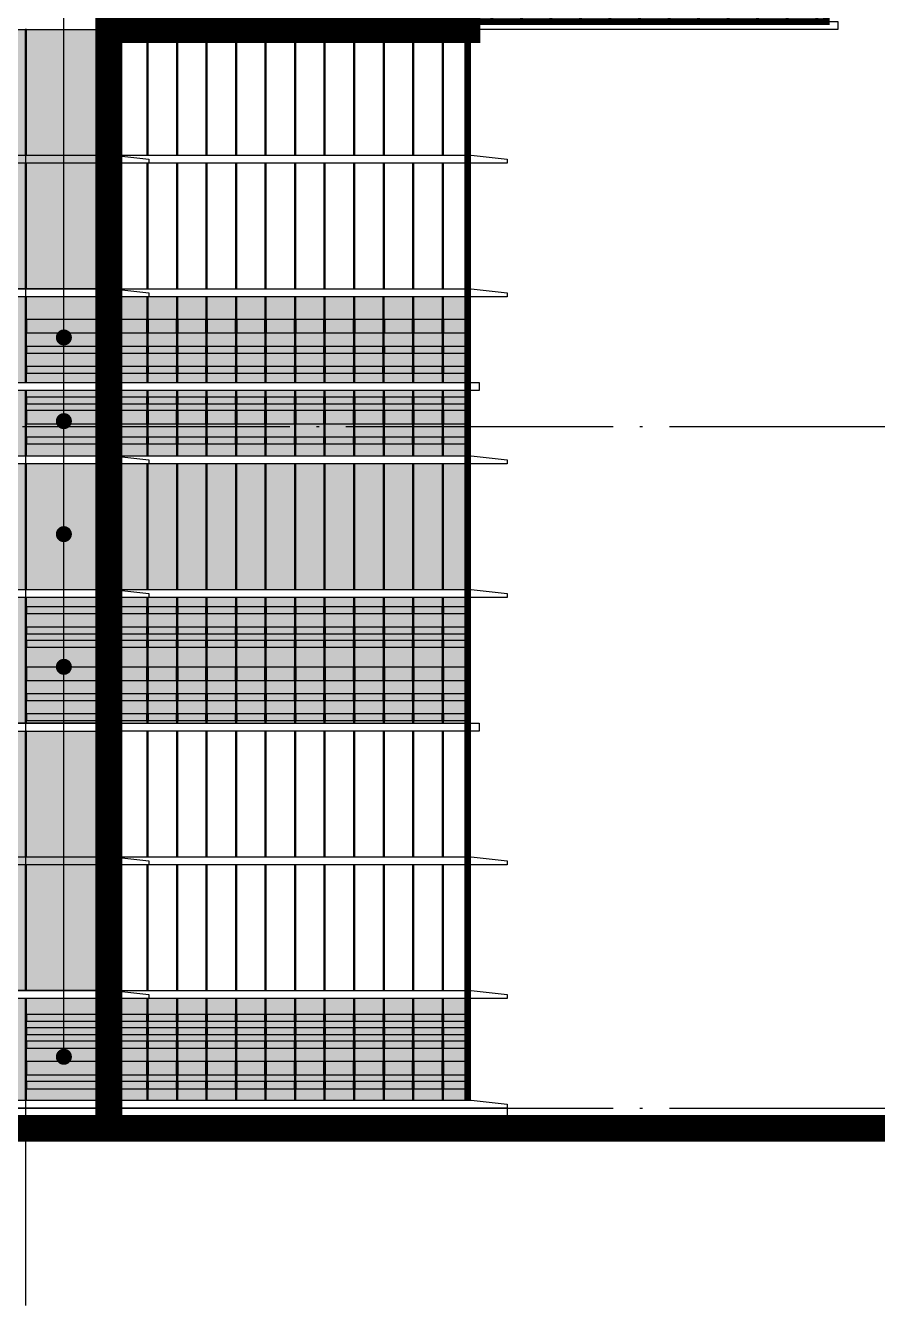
# Model space of a CAD drawing. Header units: millimetres. Extents: x 708158 to 1984082, y -168213 to -53.
# Drawn here: x 1006738 to 1013110, y -87433 to -77857 of the extents above; entities that cross this region are included whole.
import ezdxf

# ---------------------------------------------------------------- set-up
doc = ezdxf.new("R2010")
doc.units = ezdxf.units.MM
doc.header["$LTSCALE"] = 1000
doc.linetypes.add('DOTE', pattern=[2.42, 2, -0.2, 0.02, -0.2])
doc.layers.get('0').update_dxf_attribs({"color": 8})
for name, color, linetype in [('A-AXIS', 1, 'DOTE'), ('A-看线', 63, 'Continuous'), ('DIM_LEAD', 3, 'Continuous'), ('DOTE', 1, 'DOTE'), ('SPACE_HATCH', 9, 'Continuous'), ('WINDOW', 4, 'Continuous'), ('立面加粗', 5, 'Continuous'), ('立面填充线2 穿孔板', 105, 'Continuous'), ('立面窗户线', 21, 'Continuous')]:
    doc.layers.add(name, color=color, linetype=linetype)

# ---------------------------------------------------------------- blocks, each defined once
blk = doc.blocks.new('A$C22792A80')
at = {"layer": '立面填充线2 穿孔板'}
for points in [[(29728.2, 270), (5, 270), (5, -220), (29728.2, -220)], [(29738.2, -280), (5, -280), (5, -1220), (29738.2, -1220)], [(29728.2, -1280), (5, -1280), (5, -2220), (29728.2, -2220)], [(29733.2, -4280), (10, -4280), (10, -5040), (29733.2, -5040)]]:
    blk.add_hatch(color=256, dxfattribs=at).paths.add_polyline_path(points)
at = {"layer": 'A-看线'}
for points in [[(29728.2, 270), (5, 270), (5, -220), (29728.2, -220)], [(27048.3, 220), (26438.2, 220), (26438.2, 170), (27048.3, 170)], [(27116.7, 220), (27058.3, 220), (27058.3, 170), (27116.7, 170)], [(27337.5, 220), (27126.7, 220), (27126.7, 170), (27337.5, 170)], [(27558.3, 220), (27347.5, 220), (27347.5, 170), (27558.3, 170)], [(27779.2, 220), (27568.3, 220), (27568.3, 170), (27779.2, 170)], [(28000, 220), (27789.2, 220), (27789.2, 170), (28000, 170)], [(28220.8, 220), (28010, 220), (28010, 170), (28220.8, 170)], [(28441.7, 220), (28230.8, 220), (28230.8, 170), (28441.7, 170)], [(28662.5, 220), (28451.7, 220), (28451.7, 170), (28662.5, 170)], [(28883.3, 220), (28672.5, 220), (28672.5, 170), (28883.3, 170)], [(29104.2, 220), (28893.3, 220), (28893.3, 170), (29104.2, 170)], [(29325, 220), (29114.2, 220), (29114.2, 170), (29325, 170)], [(29545.8, 220), (29335, 220), (29335, 170), (29545.8, 170)], [(29728.2, 220), (29555.8, 220), (29555.8, 170), (29728.2, 170)], [(27048.3, 120), (26438.2, 120), (26438.2, 20), (27048.3, 20)], [(27116.7, 120), (27058.3, 120), (27058.3, 20), (27116.7, 20)], [(27337.5, 120), (27126.7, 120), (27126.7, 20), (27337.5, 20)], [(27558.3, 120), (27347.5, 120), (27347.5, 20), (27558.3, 20)], [(27779.2, 120), (27568.3, 120), (27568.3, 20), (27779.2, 20)], [(28000, 120), (27789.2, 120), (27789.2, 20), (28000, 20)], [(28220.8, 120), (28010, 120), (28010, 20), (28220.8, 20)], [(28441.7, 120), (28230.8, 120), (28230.8, 20), (28441.7, 20)], [(28662.5, 120), (28451.7, 120), (28451.7, 20), (28662.5, 20)], [(28883.3, 120), (28672.5, 120), (28672.5, 20), (28883.3, 20)], [(29104.2, 120), (28893.3, 120), (28893.3, 20), (29104.2, 20)], [(29325, 120), (29114.2, 120), (29114.2, 20), (29325, 20)], [(29545.8, 120), (29335, 120), (29335, 20), (29545.8, 20)], [(29728.2, 120), (29555.8, 120), (29555.8, 20), (29728.2, 20)], [(27048.3, -80), (26438.2, -80), (26438.2, -130), (27048.3, -130)], [(27116.7, -80), (27058.3, -80), (27058.3, -130), (27116.7, -130)], [(27337.5, -80), (27126.7, -80), (27126.7, -130), (27337.5, -130)], [(27558.3, -80), (27347.5, -80), (27347.5, -130), (27558.3, -130)], [(27779.2, -80), (27568.3, -80), (27568.3, -130), (27779.2, -130)], [(28000, -80), (27789.2, -80), (27789.2, -130), (28000, -130)], [(28220.8, -80), (28010, -80), (28010, -130), (28220.8, -130)], [(28441.7, -80), (28230.8, -80), (28230.8, -130), (28441.7, -130)], [(28662.5, -80), (28451.7, -80), (28451.7, -130), (28662.5, -130)], [(28883.3, -80), (28672.5, -80), (28672.5, -130), (28883.3, -130)], [(29104.2, -80), (28893.3, -80), (28893.3, -130), (29104.2, -130)], [(29325, -80), (29114.2, -80), (29114.2, -130), (29325, -130)], [(29545.8, -80), (29335, -80), (29335, -130), (29545.8, -130)], [(29728.2, -80), (29555.8, -80), (29555.8, -130), (29728.2, -130)], [(29728.2, -1280), (5, -1280), (5, -2220), (29728.2, -2220)], [(27048.3, -1350), (26438.2, -1350), (26438.2, -1400), (27048.3, -1400)], [(27116.7, -1350), (27058.3, -1350), (27058.3, -1400), (27116.7, -1400)], [(27337.5, -1350), (27126.7, -1350), (27126.7, -1400), (27337.5, -1400)], [(27558.3, -1350), (27347.5, -1350), (27347.5, -1400), (27558.3, -1400)], [(27779.2, -1350), (27568.3, -1350), (27568.3, -1400), (27779.2, -1400)], [(28000, -1350), (27789.2, -1350), (27789.2, -1400), (28000, -1400)], [(28220.8, -1350), (28010, -1350), (28010, -1400), (28220.8, -1400)], [(28441.7, -1350), (28230.8, -1350), (28230.8, -1400), (28441.7, -1400)], [(28662.5, -1350), (28451.7, -1350), (28451.7, -1400), (28662.5, -1400)], [(28883.3, -1350), (28672.5, -1350), (28672.5, -1400), (28883.3, -1400)], [(29104.2, -1350), (28893.3, -1350), (28893.3, -1400), (29104.2, -1400)], [(29325, -1350), (29114.2, -1350), (29114.2, -1400), (29325, -1400)], [(29545.8, -1350), (29335, -1350), (29335, -1400), (29545.8, -1400)], [(29728.2, -1350), (29555.8, -1350), (29555.8, -1400), (29728.2, -1400)], [(27048.3, -1500), (26438.2, -1500), (26438.2, -1550), (27048.3, -1550)], [(27116.7, -1500), (27058.3, -1500), (27058.3, -1550), (27116.7, -1550)], [(27337.5, -1500), (27126.7, -1500), (27126.7, -1550), (27337.5, -1550)], [(27558.3, -1500), (27347.5, -1500), (27347.5, -1550), (27558.3, -1550)], [(27779.2, -1500), (27568.3, -1500), (27568.3, -1550), (27779.2, -1550)], [(28000, -1500), (27789.2, -1500), (27789.2, -1550), (28000, -1550)], [(28220.8, -1500), (28010, -1500), (28010, -1550), (28220.8, -1550)], [(28441.7, -1500), (28230.8, -1500), (28230.8, -1550), (28441.7, -1550)], [(28662.5, -1500), (28451.7, -1500), (28451.7, -1550), (28662.5, -1550)], [(28883.3, -1500), (28672.5, -1500), (28672.5, -1550), (28883.3, -1550)], [(29104.2, -1500), (28893.3, -1500), (28893.3, -1550), (29104.2, -1550)], [(29325, -1500), (29114.2, -1500), (29114.2, -1550), (29325, -1550)], [(29545.8, -1500), (29335, -1500), (29335, -1550), (29545.8, -1550)], [(29728.2, -1500), (29555.8, -1500), (29555.8, -1550), (29728.2, -1550)], [(27048.3, -1600), (26438.2, -1600), (26438.2, -1650), (27048.3, -1650)], [(27116.7, -1600), (27058.3, -1600), (27058.3, -1650), (27116.7, -1650)], [(27337.5, -1600), (27126.7, -1600), (27126.7, -1650), (27337.5, -1650)], [(27558.3, -1600), (27347.5, -1600), (27347.5, -1650), (27558.3, -1650)], [(27779.2, -1600), (27568.3, -1600), (27568.3, -1650), (27779.2, -1650)], [(28000, -1600), (27789.2, -1600), (27789.2, -1650), (28000, -1650)], [(28220.8, -1600), (28010, -1600), (28010, -1650), (28220.8, -1650)], [(28441.7, -1600), (28230.8, -1600), (28230.8, -1650), (28441.7, -1650)], [(28662.5, -1600), (28451.7, -1600), (28451.7, -1650), (28662.5, -1650)], [(28883.3, -1600), (28672.5, -1600), (28672.5, -1650), (28883.3, -1650)], [(29104.2, -1600), (28893.3, -1600), (28893.3, -1650), (29104.2, -1650)], [(29325, -1600), (29114.2, -1600), (29114.2, -1650), (29325, -1650)], [(29545.8, -1600), (29335, -1600), (29335, -1650), (29545.8, -1650)], [(29728.2, -1600), (29555.8, -1600), (29555.8, -1650), (29728.2, -1650)], [(27048.3, -1800), (26438.2, -1800), (26438.2, -1900), (27048.3, -1900)], [(27116.7, -1800), (27058.3, -1800), (27058.3, -1900), (27116.7, -1900)], [(27337.5, -1800), (27126.7, -1800), (27126.7, -1900), (27337.5, -1900)], [(27558.3, -1800), (27347.5, -1800), (27347.5, -1900), (27558.3, -1900)], [(27779.2, -1800), (27568.3, -1800), (27568.3, -1900), (27779.2, -1900)], [(28000, -1800), (27789.2, -1800), (27789.2, -1900), (28000, -1900)], [(28220.8, -1800), (28010, -1800), (28010, -1900), (28220.8, -1900)], [(28441.7, -1800), (28230.8, -1800), (28230.8, -1900), (28441.7, -1900)], [(28662.5, -1800), (28451.7, -1800), (28451.7, -1900), (28662.5, -1900)], [(28883.3, -1800), (28672.5, -1800), (28672.5, -1900), (28883.3, -1900)], [(29104.2, -1800), (28893.3, -1800), (28893.3, -1900), (29104.2, -1900)], [(29325, -1800), (29114.2, -1800), (29114.2, -1900), (29325, -1900)], [(29545.8, -1800), (29335, -1800), (29335, -1900), (29545.8, -1900)], [(29728.2, -1800), (29555.8, -1800), (29555.8, -1900), (29728.2, -1900)], [(27048.3, -2000), (26438.2, -2000), (26438.2, -2050), (27048.3, -2050)], [(27116.7, -2000), (27058.3, -2000), (27058.3, -2050), (27116.7, -2050)], [(27337.5, -2000), (27126.7, -2000), (27126.7, -2050), (27337.5, -2050)], [(27558.3, -2000), (27347.5, -2000), (27347.5, -2050), (27558.3, -2050)], [(27779.2, -2000), (27568.3, -2000), (27568.3, -2050), (27779.2, -2050)], [(28000, -2000), (27789.2, -2000), (27789.2, -2050), (28000, -2050)], [(28220.8, -2000), (28010, -2000), (28010, -2050), (28220.8, -2050)], [(28441.7, -2000), (28230.8, -2000), (28230.8, -2050), (28441.7, -2050)], [(28662.5, -2000), (28451.7, -2000), (28451.7, -2050), (28662.5, -2050)], [(28883.3, -2000), (28672.5, -2000), (28672.5, -2050), (28883.3, -2050)], [(29104.2, -2000), (28893.3, -2000), (28893.3, -2050), (29104.2, -2050)], [(29325, -2000), (29114.2, -2000), (29114.2, -2050), (29325, -2050)], [(29545.8, -2000), (29335, -2000), (29335, -2050), (29545.8, -2050)], [(29728.2, -2000), (29555.8, -2000), (29555.8, -2050), (29728.2, -2050)], [(27048.3, -2150), (26438.2, -2150), (26438.2, -2200), (27048.3, -2200)], [(27116.7, -2150), (27058.3, -2150), (27058.3, -2200), (27116.7, -2200)], [(27337.5, -2150), (27126.7, -2150), (27126.7, -2200), (27337.5, -2200)], [(27558.3, -2150), (27347.5, -2150), (27347.5, -2200), (27558.3, -2200)], [(27779.2, -2150), (27568.3, -2150), (27568.3, -2200), (27779.2, -2200)], [(28000, -2150), (27789.2, -2150), (27789.2, -2200), (28000, -2200)], [(28220.8, -2150), (28010, -2150), (28010, -2200), (28220.8, -2200)], [(28441.7, -2150), (28230.8, -2150), (28230.8, -2200), (28441.7, -2200)], [(28662.5, -2150), (28451.7, -2150), (28451.7, -2200), (28662.5, -2200)], [(28883.3, -2150), (28672.5, -2150), (28672.5, -2200), (28883.3, -2200)], [(29104.2, -2150), (28893.3, -2150), (28893.3, -2200), (29104.2, -2200)], [(29325, -2150), (29114.2, -2150), (29114.2, -2200), (29325, -2200)], [(29545.8, -2150), (29335, -2150), (29335, -2200), (29545.8, -2200)], [(29728.2, -2150), (29555.8, -2150), (29555.8, -2200), (29728.2, -2200)], [(27048.3, -4400), (26438.2, -4400), (26438.2, -4450), (27048.3, -4450)], [(27116.7, -4400), (27058.3, -4400), (27058.3, -4450), (27116.7, -4450)], [(27337.5, -4400), (27126.7, -4400), (27126.7, -4450), (27337.5, -4450)], [(27558.3, -4400), (27347.5, -4400), (27347.5, -4450), (27558.3, -4450)], [(27779.2, -4400), (27568.3, -4400), (27568.3, -4450), (27779.2, -4450)], [(28000, -4400), (27789.2, -4400), (27789.2, -4450), (28000, -4450)], [(28220.8, -4400), (28010, -4400), (28010, -4450), (28220.8, -4450)], [(28441.7, -4400), (28230.8, -4400), (28230.8, -4450), (28441.7, -4450)], [(28662.5, -4400), (28451.7, -4400), (28451.7, -4450), (28662.5, -4450)], [(28883.3, -4400), (28672.5, -4400), (28672.5, -4450), (28883.3, -4450)], [(29104.2, -4400), (28893.3, -4400), (28893.3, -4450), (29104.2, -4450)], [(29325, -4400), (29114.2, -4400), (29114.2, -4450), (29325, -4450)], [(29545.8, -4400), (29335, -4400), (29335, -4450), (29545.8, -4450)], [(29728.2, -4400), (29555.8, -4400), (29555.8, -4450), (29728.2, -4450)], [(27048.3, -4500), (26438.2, -4500), (26438.2, -4550), (27048.3, -4550)], [(27116.7, -4500), (27058.3, -4500), (27058.3, -4550), (27116.7, -4550)], [(27337.5, -4500), (27126.7, -4500), (27126.7, -4550), (27337.5, -4550)], [(27558.3, -4500), (27347.5, -4500), (27347.5, -4550), (27558.3, -4550)], [(27779.2, -4500), (27568.3, -4500), (27568.3, -4550), (27779.2, -4550)], [(28000, -4500), (27789.2, -4500), (27789.2, -4550), (28000, -4550)], [(28220.8, -4500), (28010, -4500), (28010, -4550), (28220.8, -4550)], [(28441.7, -4500), (28230.8, -4500), (28230.8, -4550), (28441.7, -4550)], [(28662.5, -4500), (28451.7, -4500), (28451.7, -4550), (28662.5, -4550)], [(28883.3, -4500), (28672.5, -4500), (28672.5, -4550), (28883.3, -4550)], [(29104.2, -4500), (28893.3, -4500), (28893.3, -4550), (29104.2, -4550)], [(29325, -4500), (29114.2, -4500), (29114.2, -4550), (29325, -4550)], [(29545.8, -4500), (29335, -4500), (29335, -4550), (29545.8, -4550)], [(29728.2, -4500), (29555.8, -4500), (29555.8, -4550), (29728.2, -4550)], [(27048.3, -4600), (26438.2, -4600), (26438.2, -4650), (27048.3, -4650)], [(27116.7, -4600), (27058.3, -4600), (27058.3, -4650), (27116.7, -4650)], [(27337.5, -4600), (27126.7, -4600), (27126.7, -4650), (27337.5, -4650)], [(27558.3, -4600), (27347.5, -4600), (27347.5, -4650), (27558.3, -4650)], [(27779.2, -4600), (27568.3, -4600), (27568.3, -4650), (27779.2, -4650)], [(28000, -4600), (27789.2, -4600), (27789.2, -4650), (28000, -4650)], [(28220.8, -4600), (28010, -4600), (28010, -4650), (28220.8, -4650)], [(28441.7, -4600), (28230.8, -4600), (28230.8, -4650), (28441.7, -4650)], [(28662.5, -4600), (28451.7, -4600), (28451.7, -4650), (28662.5, -4650)], [(28883.3, -4600), (28672.5, -4600), (28672.5, -4650), (28883.3, -4650)], [(29104.2, -4600), (28893.3, -4600), (28893.3, -4650), (29104.2, -4650)], [(29325, -4600), (29114.2, -4600), (29114.2, -4650), (29325, -4650)], [(29545.8, -4600), (29335, -4600), (29335, -4650), (29545.8, -4650)], [(29728.2, -4600), (29555.8, -4600), (29555.8, -4650), (29728.2, -4650)], [(27048.3, -4750), (26438.2, -4750), (26438.2, -4850), (27048.3, -4850)], [(27116.7, -4750), (27058.3, -4750), (27058.3, -4850), (27116.7, -4850)], [(27337.5, -4750), (27126.7, -4750), (27126.7, -4850), (27337.5, -4850)], [(27558.3, -4750), (27347.5, -4750), (27347.5, -4850), (27558.3, -4850)], [(27779.2, -4750), (27568.3, -4750), (27568.3, -4850), (27779.2, -4850)], [(28000, -4750), (27789.2, -4750), (27789.2, -4850), (28000, -4850)], [(28220.8, -4750), (28010, -4750), (28010, -4850), (28220.8, -4850)], [(28441.7, -4750), (28230.8, -4750), (28230.8, -4850), (28441.7, -4850)], [(28662.5, -4750), (28451.7, -4750), (28451.7, -4850), (28662.5, -4850)], [(28883.3, -4750), (28672.5, -4750), (28672.5, -4850), (28883.3, -4850)], [(29104.2, -4750), (28893.3, -4750), (28893.3, -4850), (29104.2, -4850)], [(29325, -4750), (29114.2, -4750), (29114.2, -4850), (29325, -4850)], [(29545.8, -4750), (29335, -4750), (29335, -4850), (29545.8, -4850)], [(29728.2, -4750), (29555.8, -4750), (29555.8, -4850), (29728.2, -4850)], [(27048.3, -4900), (26438.2, -4900), (26438.2, -4955), (27048.3, -4955)], [(27116.7, -4900), (27058.3, -4900), (27058.3, -4955), (27116.7, -4955)], [(27337.5, -4900), (27126.7, -4900), (27126.7, -4955), (27337.5, -4955)], [(27558.3, -4900), (27347.5, -4900), (27347.5, -4955), (27558.3, -4955)], [(27779.2, -4900), (27568.3, -4900), (27568.3, -4955), (27779.2, -4955)], [(28000, -4900), (27789.2, -4900), (27789.2, -4955), (28000, -4955)], [(28220.8, -4900), (28010, -4900), (28010, -4955), (28220.8, -4955)], [(28441.7, -4900), (28230.8, -4900), (28230.8, -4955), (28441.7, -4955)], [(28662.5, -4900), (28451.7, -4900), (28451.7, -4955), (28662.5, -4955)], [(28883.3, -4900), (28672.5, -4900), (28672.5, -4955), (28883.3, -4955)], [(29104.2, -4900), (28893.3, -4900), (28893.3, -4955), (29104.2, -4955)], [(29325, -4900), (29114.2, -4900), (29114.2, -4955), (29325, -4955)], [(29545.8, -4900), (29335, -4900), (29335, -4955), (29545.8, -4955)], [(29728.2, -4900), (29555.8, -4900), (29555.8, -4955), (29728.2, -4955)]]:
    blk.add_lwpolyline(points, close=True, dxfattribs=at)
blk.add_lwpolyline([(27053.3, -5040), (29728.2, -5040), (29728.2, -4280), (27053.3, -4280)], dxfattribs=at)
at = {"layer": 'WINDOW'}
for points in [[(26438.2, 270), (26428.2, 270), (26428.2, -220), (26438.2, -220)], [(27058.3, 270), (27048.3, 270), (27048.3, -220), (27058.3, -220)], [(27126.7, 270), (27116.7, 270), (27116.7, -220), (27126.7, -220)], [(27347.5, 270), (27337.5, 270), (27337.5, -220), (27347.5, -220)], [(27568.3, 270), (27558.3, 270), (27558.3, -220), (27568.3, -220)], [(27789.2, 270), (27779.2, 270), (27779.2, -220), (27789.2, -220)], [(28010, 270), (28000, 270), (28000, -220), (28010, -220)], [(28230.8, 270), (28220.8, 270), (28220.8, -220), (28230.8, -220)], [(28451.7, 270), (28441.7, 270), (28441.7, -220), (28451.7, -220)], [(28672.5, 270), (28662.5, 270), (28662.5, -220), (28672.5, -220)], [(28893.3, 270), (28883.3, 270), (28883.3, -220), (28893.3, -220)], [(29114.2, 270), (29104.2, 270), (29104.2, -220), (29114.2, -220)], [(29335, 270), (29325, 270), (29325, -220), (29335, -220)], [(29555.8, 270), (29545.8, 270), (29545.8, -220), (29555.8, -220)], [(29738.2, 270), (29728.2, 270), (29728.2, -220), (29738.2, -220)], [(29738.2, 270), (29728.2, 270), (29728.2, -220), (29738.2, -220)], [(26438.2, -280), (26428.2, -280), (26428.2, -1220), (26438.2, -1220)], [(27058.3, -280), (27048.3, -280), (27048.3, -1220), (27058.3, -1220)], [(27126.7, -280), (27116.7, -280), (27116.7, -1220), (27126.7, -1220)], [(27347.5, -280), (27337.5, -280), (27337.5, -1220), (27347.5, -1220)], [(27568.3, -280), (27558.3, -280), (27558.3, -1220), (27568.3, -1220)], [(27789.2, -280), (27779.2, -280), (27779.2, -1220), (27789.2, -1220)], [(28010, -280), (28000, -280), (28000, -1220), (28010, -1220)], [(28230.8, -280), (28220.8, -280), (28220.8, -1220), (28230.8, -1220)], [(28451.7, -280), (28441.7, -280), (28441.7, -1220), (28451.7, -1220)], [(28672.5, -280), (28662.5, -280), (28662.5, -1220), (28672.5, -1220)], [(28893.3, -280), (28883.3, -280), (28883.3, -1220), (28893.3, -1220)], [(29114.2, -280), (29104.2, -280), (29104.2, -1220), (29114.2, -1220)], [(29335, -280), (29325, -280), (29325, -1220), (29335, -1220)], [(29555.8, -280), (29545.8, -280), (29545.8, -1220), (29555.8, -1220)], [(29738.2, -280), (29728.2, -280), (29728.2, -1220), (29738.2, -1220)], [(26438.2, -1280), (26428.2, -1280), (26428.2, -2220), (26438.2, -2220)], [(27058.3, -1280), (27048.3, -1280), (27048.3, -2220), (27058.3, -2220)], [(27126.7, -1280), (27116.7, -1280), (27116.7, -2220), (27126.7, -2220)], [(27347.5, -1280), (27337.5, -1280), (27337.5, -2220), (27347.5, -2220)], [(27568.3, -1280), (27558.3, -1280), (27558.3, -2220), (27568.3, -2220)], [(27789.2, -1280), (27779.2, -1280), (27779.2, -2220), (27789.2, -2220)], [(28010, -1280), (28000, -1280), (28000, -2220), (28010, -2220)], [(28230.8, -1280), (28220.8, -1280), (28220.8, -2220), (28230.8, -2220)], [(28451.7, -1280), (28441.7, -1280), (28441.7, -2220), (28451.7, -2220)], [(28672.5, -1280), (28662.5, -1280), (28662.5, -2220), (28672.5, -2220)], [(28893.3, -1280), (28883.3, -1280), (28883.3, -2220), (28893.3, -2220)], [(29114.2, -1280), (29104.2, -1280), (29104.2, -2220), (29114.2, -2220)], [(29335, -1280), (29325, -1280), (29325, -2220), (29335, -2220)], [(29555.8, -1280), (29545.8, -1280), (29545.8, -2220), (29555.8, -2220)], [(29738.2, -1280), (29728.2, -1280), (29728.2, -2220), (29738.2, -2220)], [(26438.2, -2280), (26428.2, -2280), (26428.2, -3220), (26438.2, -3220)], [(27058.3, -2280), (27048.3, -2280), (27048.3, -3220), (27058.3, -3220)], [(27126.7, -2280), (27116.7, -2280), (27116.7, -3220), (27126.7, -3220)], [(27347.5, -2280), (27337.5, -2280), (27337.5, -3220), (27347.5, -3220)], [(27568.3, -2280), (27558.3, -2280), (27558.3, -3220), (27568.3, -3220)], [(27789.2, -2280), (27779.2, -2280), (27779.2, -3220), (27789.2, -3220)], [(28010, -2280), (28000, -2280), (28000, -3220), (28010, -3220)], [(28230.8, -2280), (28220.8, -2280), (28220.8, -3220), (28230.8, -3220)], [(28451.7, -2280), (28441.7, -2280), (28441.7, -3220), (28451.7, -3220)], [(28672.5, -2280), (28662.5, -2280), (28662.5, -3220), (28672.5, -3220)], [(28893.3, -2280), (28883.3, -2280), (28883.3, -3220), (28893.3, -3220)], [(29114.2, -2280), (29104.2, -2280), (29104.2, -3220), (29114.2, -3220)], [(29335, -2280), (29325, -2280), (29325, -3220), (29335, -3220)], [(29555.8, -2280), (29545.8, -2280), (29545.8, -3220), (29555.8, -3220)], [(29738.2, -2280), (29728.2, -2280), (29728.2, -3220), (29738.2, -3220)], [(26438.2, -3280), (26428.2, -3280), (26428.2, -4220), (26438.2, -4220)], [(27058.3, -3280), (27048.3, -3280), (27048.3, -4220), (27058.3, -4220)], [(27126.7, -3280), (27116.7, -3280), (27116.7, -4220), (27126.7, -4220)], [(27347.5, -3280), (27337.5, -3280), (27337.5, -4220), (27347.5, -4220)], [(27568.3, -3280), (27558.3, -3280), (27558.3, -4220), (27568.3, -4220)], [(27789.2, -3280), (27779.2, -3280), (27779.2, -4220), (27789.2, -4220)], [(28010, -3280), (28000, -3280), (28000, -4220), (28010, -4220)], [(28230.8, -3280), (28220.8, -3280), (28220.8, -4220), (28230.8, -4220)], [(28451.7, -3280), (28441.7, -3280), (28441.7, -4220), (28451.7, -4220)], [(28672.5, -3280), (28662.5, -3280), (28662.5, -4220), (28672.5, -4220)], [(28893.3, -3280), (28883.3, -3280), (28883.3, -4220), (28893.3, -4220)], [(29114.2, -3280), (29104.2, -3280), (29104.2, -4220), (29114.2, -4220)], [(29335, -3280), (29325, -3280), (29325, -4220), (29335, -4220)], [(29555.8, -3280), (29545.8, -3280), (29545.8, -4220), (29555.8, -4220)], [(29738.2, -3280), (29728.2, -3280), (29728.2, -4220), (29738.2, -4220)], [(26438.2, -4280), (26428.2, -4280), (26428.2, -5040), (26438.2, -5040)], [(27058.3, -4280), (27048.3, -4280), (27048.3, -5040), (27058.3, -5040)], [(27126.7, -4280), (27116.7, -4280), (27116.7, -5040), (27126.7, -5040)], [(27347.5, -4280), (27337.5, -4280), (27337.5, -5040), (27347.5, -5040)], [(27568.3, -4280), (27558.3, -4280), (27558.3, -5040), (27568.3, -5040)], [(27789.2, -4280), (27779.2, -4280), (27779.2, -5040), (27789.2, -5040)], [(28010, -4280), (28000, -4280), (28000, -5040), (28010, -5040)], [(28230.8, -4280), (28220.8, -4280), (28220.8, -5040), (28230.8, -5040)], [(28451.7, -4280), (28441.7, -4280), (28441.7, -5040), (28451.7, -5040)], [(28672.5, -4280), (28662.5, -4280), (28662.5, -5040), (28672.5, -5040)], [(28893.3, -4280), (28883.3, -4280), (28883.3, -5040), (28893.3, -5040)], [(29114.2, -4280), (29104.2, -4280), (29104.2, -5040), (29114.2, -5040)], [(29335, -4280), (29325, -4280), (29325, -5040), (29335, -5040)], [(29555.8, -4280), (29545.8, -4280), (29545.8, -5040), (29555.8, -5040)], [(29738.2, -4280), (29728.2, -4280), (29728.2, -5040), (29738.2, -5040)]]:
    blk.add_lwpolyline(points, close=True, dxfattribs=at)
at = {"layer": '立面窗户线'}
for points in [[(18033.2, 270), (0, 270), (-90, 270), (-90, 330), (0, 330), (18033.2, 330), (29733.2, 330), (29823.2, 330), (29823.2, 270), (29733.2, 270)], [(18033.2, -5100), (6338.2, -5100), (6038.2, -5100), (6038.2, -5070), (6308.2, -5040), (6338.2, -5040), (18033.2, -5040), (29733.2, -5040), (29763.2, -5040), (30033.2, -5070), (30033.2, -5100), (29733.2, -5100)]]:
    blk.add_lwpolyline(points, close=True, dxfattribs=at)
for points in [[(18033.2, 330), (27053.3, 330), (27143.3, 330), (27143.3, 270), (27053.3, 270), (18033.2, 270)], [(18033.2, -280), (0, -280), (-300, -280), (-300, -250), (-30, -220), (0, -220), (18033.2, -220), (27053.3, -220), (27083.3, -220), (27353.3, -250), (27353.3, -280), (27053.3, -280), (18033.2, -280)], [(27053.3, -220), (29733.2, -220), (29763.2, -220), (30033.2, -250), (30033.2, -280), (29733.2, -280), (27053.3, -280)], [(18033.2, -1280), (0, -1280), (-300, -1280), (-300, -1250), (-30, -1220), (0, -1220), (18033.2, -1220), (27053.3, -1220), (27083.3, -1220), (27353.3, -1250), (27353.3, -1280), (27053.3, -1280), (18033.2, -1280)], [(27053.3, -1220), (29733.2, -1220), (29763.2, -1220), (30033.2, -1250), (30033.2, -1280), (29733.2, -1280), (27053.3, -1280)], [(18033.2, -2280), (27053.3, -2280), (27143.3, -2280), (27143.3, -2220), (27053.3, -2220), (18033.2, -2220), (0, -2220), (-90, -2220), (-90, -2280), (0, -2280), (18033.2, -2280)], [(27053.3, -2220), (29733.2, -2220), (29823.2, -2220), (29823.2, -2280), (29733.2, -2280), (27053.3, -2280)], [(18033.2, -3280), (0, -3280), (-300, -3280), (-300, -3250), (-30, -3220), (0, -3220), (18033.2, -3220), (27053.3, -3220), (27083.3, -3220), (27353.3, -3250), (27353.3, -3280), (27053.3, -3280), (18033.2, -3280)], [(27053.3, -3220), (29733.2, -3220), (29763.2, -3220), (30033.2, -3250), (30033.2, -3280), (29733.2, -3280), (27053.3, -3280)], [(18033.2, -4280), (0, -4280), (-300, -4280), (-300, -4250), (-30, -4220), (0, -4220), (18033.2, -4220), (27053.3, -4220), (27083.3, -4220), (27353.3, -4250), (27353.3, -4280), (27053.3, -4280), (18033.2, -4280)], [(27053.3, -4220), (29733.2, -4220), (29763.2, -4220), (30033.2, -4250), (30033.2, -4280), (29733.2, -4280), (27053.3, -4280)]]:
    blk.add_lwpolyline(points, dxfattribs=at)
blk = doc.blocks.new('A$C674F02E4')
at = {"layer": 'A-看线'}
for points in [[(27048.3, -4000), (26438.2, -4000), (26438.2, -4100), (27048.3, -4100)], [(27116.7, -4000), (27058.3, -4000), (27058.3, -4100), (27116.7, -4100)], [(27337.5, -4000), (27126.7, -4000), (27126.7, -4100), (27337.5, -4100)], [(27558.3, -4000), (27347.5, -4000), (27347.5, -4100), (27558.3, -4100)], [(27779.2, -4000), (27568.3, -4000), (27568.3, -4100), (27779.2, -4100)], [(28000, -4000), (27789.2, -4000), (27789.2, -4100), (28000, -4100)], [(28220.8, -4000), (28010, -4000), (28010, -4100), (28220.8, -4100)], [(28441.7, -4000), (28230.8, -4000), (28230.8, -4100), (28441.7, -4100)], [(28662.5, -4000), (28451.7, -4000), (28451.7, -4100), (28662.5, -4100)], [(28883.3, -4000), (28672.5, -4000), (28672.5, -4100), (28883.3, -4100)], [(29104.2, -4000), (28893.3, -4000), (28893.3, -4100), (29104.2, -4100)], [(29325, -4000), (29114.2, -4000), (29114.2, -4100), (29325, -4100)], [(29545.8, -4000), (29335, -4000), (29335, -4100), (29545.8, -4100)], [(29728.2, -4000), (29555.8, -4000), (29555.8, -4100), (29728.2, -4100)], [(27048.3, -4200), (26438.2, -4200), (26438.2, -4250), (27048.3, -4250)], [(27116.7, -4200), (27058.3, -4200), (27058.3, -4250), (27116.7, -4250)], [(27337.5, -4200), (27126.7, -4200), (27126.7, -4250), (27337.5, -4250)], [(27558.3, -4200), (27347.5, -4200), (27347.5, -4250), (27558.3, -4250)], [(27779.2, -4200), (27568.3, -4200), (27568.3, -4250), (27779.2, -4250)], [(28000, -4200), (27789.2, -4200), (27789.2, -4250), (28000, -4250)], [(28220.8, -4200), (28010, -4200), (28010, -4250), (28220.8, -4250)], [(28441.7, -4200), (28230.8, -4200), (28230.8, -4250), (28441.7, -4250)], [(28662.5, -4200), (28451.7, -4200), (28451.7, -4250), (28662.5, -4250)], [(28883.3, -4200), (28672.5, -4200), (28672.5, -4250), (28883.3, -4250)], [(29104.2, -4200), (28893.3, -4200), (28893.3, -4250), (29104.2, -4250)], [(29325, -4200), (29114.2, -4200), (29114.2, -4250), (29325, -4250)], [(29545.8, -4200), (29335, -4200), (29335, -4250), (29545.8, -4250)], [(29728.2, -4200), (29555.8, -4200), (29555.8, -4250), (29728.2, -4250)]]:
    blk.add_lwpolyline(points, close=True, dxfattribs=at)
at = {"layer": 'WINDOW'}
for points in [[(26438.2, -1830), (26428.2, -1830), (26428.2, -2770), (26438.2, -2770)], [(27058.3, -1830), (27048.3, -1830), (27048.3, -2770), (27058.3, -2770)], [(27126.7, -1830), (27116.7, -1830), (27116.7, -2770), (27126.7, -2770)], [(27347.5, -1830), (27337.5, -1830), (27337.5, -2770), (27347.5, -2770)], [(27568.3, -1830), (27558.3, -1830), (27558.3, -2770), (27568.3, -2770)], [(27789.2, -1830), (27779.2, -1830), (27779.2, -2770), (27789.2, -2770)], [(28010, -1830), (28000, -1830), (28000, -2770), (28010, -2770)], [(28230.8, -1830), (28220.8, -1830), (28220.8, -2770), (28230.8, -2770)], [(28451.7, -1830), (28441.7, -1830), (28441.7, -2770), (28451.7, -2770)], [(28672.5, -1830), (28662.5, -1830), (28662.5, -2770), (28672.5, -2770)], [(28893.3, -1830), (28883.3, -1830), (28883.3, -2770), (28893.3, -2770)], [(29114.2, -1830), (29104.2, -1830), (29104.2, -2770), (29114.2, -2770)], [(29335, -1830), (29325, -1830), (29325, -2770), (29335, -2770)], [(29555.8, -1830), (29545.8, -1830), (29545.8, -2770), (29555.8, -2770)], [(29738.2, -1830), (29728.2, -1830), (29728.2, -2770), (29738.2, -2770)], [(26438.2, -2830), (26428.2, -2830), (26428.2, -3770), (26438.2, -3770)], [(27058.3, -2830), (27048.3, -2830), (27048.3, -3770), (27058.3, -3770)], [(27126.7, -2830), (27116.7, -2830), (27116.7, -3770), (27126.7, -3770)], [(27347.5, -2830), (27337.5, -2830), (27337.5, -3770), (27347.5, -3770)], [(27568.3, -2830), (27558.3, -2830), (27558.3, -3770), (27568.3, -3770)], [(27789.2, -2830), (27779.2, -2830), (27779.2, -3770), (27789.2, -3770)], [(28010, -2830), (28000, -2830), (28000, -3770), (28010, -3770)], [(28230.8, -2830), (28220.8, -2830), (28220.8, -3770), (28230.8, -3770)], [(28451.7, -2830), (28441.7, -2830), (28441.7, -3770), (28451.7, -3770)], [(28672.5, -2830), (28662.5, -2830), (28662.5, -3770), (28672.5, -3770)], [(28893.3, -2830), (28883.3, -2830), (28883.3, -3770), (28893.3, -3770)], [(29114.2, -2830), (29104.2, -2830), (29104.2, -3770), (29114.2, -3770)], [(29335, -2830), (29325, -2830), (29325, -3770), (29335, -3770)], [(29555.8, -2830), (29545.8, -2830), (29545.8, -3770), (29555.8, -3770)], [(29738.2, -2830), (29728.2, -2830), (29728.2, -3770), (29738.2, -3770)]]:
    blk.add_lwpolyline(points, close=True, dxfattribs=at)
at = {"layer": '立面窗户线'}
for points in [[(28543.2, -1770), (29733.2, -1770), (29823.2, -1770), (29823.2, -1830), (29733.2, -1830), (27053.3, -1830)], [(18033.2, -2770), (27053.3, -2770), (27083.3, -2770), (27353.3, -2800), (27353.3, -2830), (27053.3, -2830), (18033.2, -2830)], [(27053.3, -2770), (29733.2, -2770), (29763.2, -2770), (30033.2, -2800), (30033.2, -2830), (29733.2, -2830), (27053.3, -2830)], [(18033.2, -3770), (27053.3, -3770), (27083.3, -3770), (27353.3, -3800), (27353.3, -3830), (27053.3, -3830), (18033.2, -3830)], [(27053.3, -3770), (29733.2, -3770), (29763.2, -3770), (30033.2, -3800), (30033.2, -3830), (29733.2, -3830), (27053.3, -3830)]]:
    blk.add_lwpolyline(points, dxfattribs=at)
blk = doc.blocks.new('A$C555D6619')
at = {"layer": '立面填充线2 穿孔板'}
blk.add_hatch(color=256, dxfattribs=at).paths.add_polyline_path([(-295, 700), (-2988.2, 700), (-2988.2, 60), (-295, 60)])
at = {"layer": 'A-看线'}
for points in [[(-2802.5, 630), (-2978.2, 630), (-2978.2, 580), (-2802.5, 580)], [(-2581.7, 630), (-2792.5, 630), (-2792.5, 580), (-2581.7, 580)], [(-2360.9, 630), (-2571.7, 630), (-2571.7, 580), (-2360.9, 580)], [(-2140, 630), (-2350.9, 630), (-2350.9, 580), (-2140, 580)], [(-1919.2, 630), (-2130, 630), (-2130, 580), (-1919.2, 580)], [(-1698.4, 630), (-1909.2, 630), (-1909.2, 580), (-1698.4, 580)], [(-1477.5, 630), (-1688.4, 630), (-1688.4, 580), (-1477.5, 580)], [(-1256.7, 630), (-1467.5, 630), (-1467.5, 580), (-1256.7, 580)], [(-1035.9, 630), (-1246.7, 630), (-1246.7, 580), (-1035.9, 580)], [(-815, 630), (-1025.9, 630), (-1025.9, 580), (-815, 580)], [(-594.2, 630), (-805, 630), (-805, 580), (-594.2, 580)], [(-372.6, 630), (-584.2, 630), (-584.2, 580), (-372.6, 580)], [(-305, 630), (-362.6, 630), (-362.6, 580), (-305, 580)], [(-2802.5, 480), (-2978.2, 480), (-2978.2, 380), (-2802.5, 380)], [(-2581.7, 480), (-2792.5, 480), (-2792.5, 380), (-2581.7, 380)], [(-2360.9, 480), (-2571.7, 480), (-2571.7, 380), (-2360.9, 380)], [(-2140, 480), (-2350.9, 480), (-2350.9, 380), (-2140, 380)], [(-1919.2, 480), (-2130, 480), (-2130, 380), (-1919.2, 380)], [(-1698.4, 480), (-1909.2, 480), (-1909.2, 380), (-1698.4, 380)], [(-1477.5, 480), (-1688.4, 480), (-1688.4, 380), (-1477.5, 380)], [(-1256.7, 480), (-1467.5, 480), (-1467.5, 380), (-1256.7, 380)], [(-1035.9, 480), (-1246.7, 480), (-1246.7, 380), (-1035.9, 380)], [(-815, 480), (-1025.9, 480), (-1025.9, 380), (-815, 380)], [(-594.2, 480), (-805, 480), (-805, 380), (-594.2, 380)], [(-372.6, 480), (-584.2, 480), (-584.2, 380), (-372.6, 380)], [(-305, 480), (-362.6, 480), (-362.6, 380), (-305, 380)], [(-2802.5, 280), (-2978.2, 280), (-2978.2, 230), (-2802.5, 230)], [(-2581.7, 280), (-2792.5, 280), (-2792.5, 230), (-2581.7, 230)], [(-2360.9, 280), (-2571.7, 280), (-2571.7, 230), (-2360.9, 230)], [(-2140, 280), (-2350.9, 280), (-2350.9, 230), (-2140, 230)], [(-1919.2, 280), (-2130, 280), (-2130, 230), (-1919.2, 230)], [(-1698.4, 280), (-1909.2, 280), (-1909.2, 230), (-1698.4, 230)], [(-1477.5, 280), (-1688.4, 280), (-1688.4, 230), (-1477.5, 230)], [(-1256.7, 280), (-1467.5, 280), (-1467.5, 230), (-1256.7, 230)], [(-1035.9, 280), (-1246.7, 280), (-1246.7, 230), (-1035.9, 230)], [(-815, 280), (-1025.9, 280), (-1025.9, 230), (-815, 230)], [(-594.2, 280), (-805, 280), (-805, 230), (-594.2, 230)], [(-372.6, 280), (-584.2, 280), (-584.2, 230), (-372.6, 230)], [(-305, 280), (-362.6, 280), (-362.6, 230), (-305, 230)], [(-2802.5, 180), (-2978.2, 180), (-2978.2, 130), (-2802.5, 130)], [(-2581.7, 180), (-2792.5, 180), (-2792.5, 130), (-2581.7, 130)], [(-2360.9, 180), (-2571.7, 180), (-2571.7, 130), (-2360.9, 130)], [(-2140, 180), (-2350.9, 180), (-2350.9, 130), (-2140, 130)], [(-1919.2, 180), (-2130, 180), (-2130, 130), (-1919.2, 130)], [(-1698.4, 180), (-1909.2, 180), (-1909.2, 130), (-1698.4, 130)], [(-1477.5, 180), (-1688.4, 180), (-1688.4, 130), (-1477.5, 130)], [(-1256.7, 180), (-1467.5, 180), (-1467.5, 130), (-1256.7, 130)], [(-1035.9, 180), (-1246.7, 180), (-1246.7, 130), (-1035.9, 130)], [(-815, 180), (-1025.9, 180), (-1025.9, 130), (-815, 130)], [(-594.2, 180), (-805, 180), (-805, 130), (-594.2, 130)], [(-372.6, 180), (-584.2, 180), (-584.2, 130), (-372.6, 130)], [(-305, 180), (-362.6, 180), (-362.6, 130), (-305, 130)]]:
    blk.add_lwpolyline(points, close=True, dxfattribs=at)
at = {"layer": 'WINDOW'}
for points in [[(-2978.2, 700), (-2988.2, 700), (-2988.2, 60), (-2978.2, 60)], [(-2978.2, 700), (-2988.2, 700), (-2988.2, 60), (-2978.2, 60)], [(-2792.5, 700), (-2802.5, 700), (-2802.5, 60), (-2792.5, 60)], [(-2571.7, 700), (-2581.7, 700), (-2581.7, 60), (-2571.7, 60)], [(-2350.9, 700), (-2360.9, 700), (-2360.9, 60), (-2350.9, 60)], [(-2130, 700), (-2140, 700), (-2140, 60), (-2130, 60)], [(-1909.2, 700), (-1919.2, 700), (-1919.2, 60), (-1909.2, 60)], [(-1688.4, 700), (-1698.4, 700), (-1698.4, 60), (-1688.4, 60)], [(-1467.5, 700), (-1477.5, 700), (-1477.5, 60), (-1467.5, 60)], [(-1246.7, 700), (-1256.7, 700), (-1256.7, 60), (-1246.7, 60)], [(-1025.9, 700), (-1035.9, 700), (-1035.9, 60), (-1025.9, 60)], [(-805, 700), (-815, 700), (-815, 60), (-805, 60)], [(-584.2, 700), (-594.2, 700), (-594.2, 60), (-584.2, 60)], [(-362.6, 700), (-372.6, 700), (-372.6, 60), (-362.6, 60)], [(-295, 700), (-305, 700), (-305, 60), (-295, 60)]]:
    blk.add_lwpolyline(points, close=True, dxfattribs=at)
at = {"layer": '立面窗户线'}
for points in [[(-2983.2, 760), (-300, 760), (-270, 760), (0, 730), (0, 700), (-300, 700), (-2983.2, 700)], [(-2983.2, 60), (-300, 60), (-270, 60), (0, 30), (0, 0), (-300, 0), (-2983.2, 0)]]:
    blk.add_lwpolyline(points, dxfattribs=at)
blk = doc.blocks.new('A$C88e6c5fd')
at = {"layer": '立面填充线2 穿孔板'}
for points in [[(2688.2, -760), (-5, -760), (-5, -1250), (2688.2, -1250)], [(2688.2, -1310), (-5, -1310), (-3.3, -2250), (2689.9, -2250)]]:
    blk.add_hatch(color=256, dxfattribs=at).paths.add_polyline_path(points)
at = {"layer": 'A-看线'}
for points in [[(180.7, -1380), (5, -1380), (5, -1430), (180.7, -1430)], [(401.5, -1380), (190.7, -1380), (190.7, -1430), (401.5, -1430)], [(622.3, -1380), (411.5, -1380), (411.5, -1430), (622.3, -1430)], [(843.2, -1380), (632.3, -1380), (632.3, -1430), (843.2, -1430)], [(1064, -1380), (853.2, -1380), (853.2, -1430), (1064, -1430)], [(1284.8, -1380), (1074, -1380), (1074, -1430), (1284.8, -1430)], [(1505.7, -1380), (1294.8, -1380), (1294.8, -1430), (1505.7, -1430)], [(1726.5, -1380), (1515.7, -1380), (1515.7, -1430), (1726.5, -1430)], [(1947.3, -1380), (1736.5, -1380), (1736.5, -1430), (1947.3, -1430)], [(2168.2, -1380), (1957.3, -1380), (1957.3, -1430), (2168.2, -1430)], [(2389, -1380), (2178.2, -1380), (2178.2, -1430), (2389, -1430)], [(2610.6, -1380), (2399, -1380), (2399, -1430), (2610.6, -1430)], [(2678.2, -1380), (2620.6, -1380), (2620.6, -1430), (2678.2, -1430)], [(180.7, -1530), (5, -1530), (5, -1580), (180.7, -1580)], [(401.5, -1530), (190.7, -1530), (190.7, -1580), (401.5, -1580)], [(622.3, -1530), (411.5, -1530), (411.5, -1580), (622.3, -1580)], [(843.2, -1530), (632.3, -1530), (632.3, -1580), (843.2, -1580)], [(1064, -1530), (853.2, -1530), (853.2, -1580), (1064, -1580)], [(1284.8, -1530), (1074, -1530), (1074, -1580), (1284.8, -1580)], [(1505.7, -1530), (1294.8, -1530), (1294.8, -1580), (1505.7, -1580)], [(1726.5, -1530), (1515.7, -1530), (1515.7, -1580), (1726.5, -1580)], [(1947.3, -1530), (1736.5, -1530), (1736.5, -1580), (1947.3, -1580)], [(2168.2, -1530), (1957.3, -1530), (1957.3, -1580), (2168.2, -1580)], [(2389, -1530), (2178.2, -1530), (2178.2, -1580), (2389, -1580)], [(2610.6, -1530), (2399, -1530), (2399, -1580), (2610.6, -1580)], [(2678.2, -1530), (2620.6, -1530), (2620.6, -1580), (2678.2, -1580)], [(180.7, -1630), (5, -1630), (5, -1680), (180.7, -1680)], [(401.5, -1630), (190.7, -1630), (190.7, -1680), (401.5, -1680)], [(622.3, -1630), (411.5, -1630), (411.5, -1680), (622.3, -1680)], [(843.2, -1630), (632.3, -1630), (632.3, -1680), (843.2, -1680)], [(1064, -1630), (853.2, -1630), (853.2, -1680), (1064, -1680)], [(1284.8, -1630), (1074, -1630), (1074, -1680), (1284.8, -1680)], [(1505.7, -1630), (1294.8, -1630), (1294.8, -1680), (1505.7, -1680)], [(1726.5, -1630), (1515.7, -1630), (1515.7, -1680), (1726.5, -1680)], [(1947.3, -1630), (1736.5, -1630), (1736.5, -1680), (1947.3, -1680)], [(2168.2, -1630), (1957.3, -1630), (1957.3, -1680), (2168.2, -1680)], [(2389, -1630), (2178.2, -1630), (2178.2, -1680), (2389, -1680)], [(2610.6, -1630), (2399, -1630), (2399, -1680), (2610.6, -1680)], [(2678.2, -1630), (2620.6, -1630), (2620.6, -1680), (2678.2, -1680)], [(180.7, -1830), (5, -1830), (5, -1930), (180.7, -1930)], [(401.5, -1830), (190.7, -1830), (190.7, -1930), (401.5, -1930)], [(622.3, -1830), (411.5, -1830), (411.5, -1930), (622.3, -1930)], [(843.2, -1830), (632.3, -1830), (632.3, -1930), (843.2, -1930)], [(1064, -1830), (853.2, -1830), (853.2, -1930), (1064, -1930)], [(1284.8, -1830), (1074, -1830), (1074, -1930), (1284.8, -1930)], [(1505.7, -1830), (1294.8, -1830), (1294.8, -1930), (1505.7, -1930)], [(1726.5, -1830), (1515.7, -1830), (1515.7, -1930), (1726.5, -1930)], [(1947.3, -1830), (1736.5, -1830), (1736.5, -1930), (1947.3, -1930)], [(2168.2, -1830), (1957.3, -1830), (1957.3, -1930), (2168.2, -1930)], [(2389, -1830), (2178.2, -1830), (2178.2, -1930), (2389, -1930)], [(2610.6, -1830), (2399, -1830), (2399, -1930), (2610.6, -1930)], [(2678.2, -1830), (2620.6, -1830), (2620.6, -1930), (2678.2, -1930)], [(180.7, -2030), (5, -2030), (5, -2080), (180.7, -2080)], [(401.5, -2030), (190.7, -2030), (190.7, -2080), (401.5, -2080)], [(622.3, -2030), (411.5, -2030), (411.5, -2080), (622.3, -2080)], [(843.2, -2030), (632.3, -2030), (632.3, -2080), (843.2, -2080)], [(1064, -2030), (853.2, -2030), (853.2, -2080), (1064, -2080)], [(1284.8, -2030), (1074, -2030), (1074, -2080), (1284.8, -2080)], [(1505.7, -2030), (1294.8, -2030), (1294.8, -2080), (1505.7, -2080)], [(1726.5, -2030), (1515.7, -2030), (1515.7, -2080), (1726.5, -2080)], [(1947.3, -2030), (1736.5, -2030), (1736.5, -2080), (1947.3, -2080)], [(2168.2, -2030), (1957.3, -2030), (1957.3, -2080), (2168.2, -2080)], [(2389, -2030), (2178.2, -2030), (2178.2, -2080), (2389, -2080)], [(2610.6, -2030), (2399, -2030), (2399, -2080), (2610.6, -2080)], [(2678.2, -2030), (2620.6, -2030), (2620.6, -2080), (2678.2, -2080)], [(180.7, -2180), (5, -2180), (5, -2230), (180.7, -2230)], [(401.5, -2180), (190.7, -2180), (190.7, -2230), (401.5, -2230)], [(622.3, -2180), (411.5, -2180), (411.5, -2230), (622.3, -2230)], [(843.2, -2180), (632.3, -2180), (632.3, -2230), (843.2, -2230)], [(1064, -2180), (853.2, -2180), (853.2, -2230), (1064, -2230)], [(1284.8, -2180), (1074, -2180), (1074, -2230), (1284.8, -2230)], [(1505.7, -2180), (1294.8, -2180), (1294.8, -2230), (1505.7, -2230)], [(1726.5, -2180), (1515.7, -2180), (1515.7, -2230), (1726.5, -2230)], [(1947.3, -2180), (1736.5, -2180), (1736.5, -2230), (1947.3, -2230)], [(2168.2, -2180), (1957.3, -2180), (1957.3, -2230), (2168.2, -2230)], [(2389, -2180), (2178.2, -2180), (2178.2, -2230), (2389, -2230)], [(2610.6, -2180), (2399, -2180), (2399, -2230), (2610.6, -2230)], [(2678.2, -2180), (2620.6, -2180), (2620.6, -2230), (2678.2, -2230)]]:
    blk.add_lwpolyline(points, close=True, dxfattribs=at)
at = {"layer": 'WINDOW'}
for points in [[(5, -60), (-5, -60), (-5, -700), (5, -700)], [(5, -60), (-5, -60), (-5, -700), (5, -700)], [(5, -760), (-5, -760), (-5, -1250), (5, -1250)], [(5, -760), (-5, -760), (-5, -1400), (5, -1400)], [(5, -760), (-5, -760), (-5, -1400), (5, -1400)], [(190.7, -760), (180.7, -760), (180.7, -1250), (190.7, -1250)], [(411.5, -760), (401.5, -760), (401.5, -1250), (411.5, -1250)], [(632.3, -760), (622.3, -760), (622.3, -1250), (632.3, -1250)], [(853.2, -760), (843.2, -760), (843.2, -1250), (853.2, -1250)], [(1074, -760), (1064, -760), (1064, -1250), (1074, -1250)], [(1294.8, -760), (1284.8, -760), (1284.8, -1250), (1294.8, -1250)], [(1515.7, -760), (1505.7, -760), (1505.7, -1250), (1515.7, -1250)], [(1736.5, -760), (1726.5, -760), (1726.5, -1250), (1736.5, -1250)], [(1957.3, -760), (1947.3, -760), (1947.3, -1250), (1957.3, -1250)], [(2178.2, -760), (2168.2, -760), (2168.2, -1250), (2178.2, -1250)], [(2399, -760), (2389, -760), (2389, -1250), (2399, -1250)], [(2620.6, -760), (2610.6, -760), (2610.6, -1250), (2620.6, -1250)], [(2688.2, -760), (2678.2, -760), (2678.2, -1250), (2688.2, -1250)], [(5, -1310), (-5, -1310), (-5, -2250), (5, -2250)], [(190.7, -1310), (180.7, -1310), (180.7, -2250), (190.7, -2250)], [(411.5, -1310), (401.5, -1310), (401.5, -2250), (411.5, -2250)], [(632.3, -1310), (622.3, -1310), (622.3, -2250), (632.3, -2250)], [(853.2, -1310), (843.2, -1310), (843.2, -2250), (853.2, -2250)], [(1074, -1310), (1064, -1310), (1064, -2250), (1074, -2250)], [(1294.8, -1310), (1284.8, -1310), (1284.8, -2250), (1294.8, -2250)], [(1515.7, -1310), (1505.7, -1310), (1505.7, -2250), (1515.7, -2250)], [(1736.5, -1310), (1726.5, -1310), (1726.5, -2250), (1736.5, -2250)], [(1957.3, -1310), (1947.3, -1310), (1947.3, -2250), (1957.3, -2250)], [(2178.2, -1310), (2168.2, -1310), (2168.2, -2250), (2178.2, -2250)], [(2399, -1310), (2389, -1310), (2389, -2250), (2399, -2250)], [(2620.6, -1310), (2610.6, -1310), (2610.6, -2250), (2620.6, -2250)], [(2688.2, -1310), (2678.2, -1310), (2678.2, -2250), (2688.2, -2250)]]:
    blk.add_lwpolyline(points, close=True, dxfattribs=at)
at = {"layer": '立面窗户线'}
for points in [[(3.3, -1250), (2683.2, -1250), (2773.2, -1250), (2773.2, -1310), (2683.2, -1310), (3.3, -1310)], [(3.3, -2250), (2683.2, -2250), (2773.2, -2250), (2773.2, -2310), (2683.2, -2310), (3.3, -2310)]]:
    blk.add_lwpolyline(points, dxfattribs=at)
blk.add_blockref('A$C555D6619', (2983.2, -760))
blk = doc.blocks.new('A$Cd145f3bf')
at = {"layer": 'SPACE_HATCH'}
h = blk.add_hatch(color=256, dxfattribs=at)
h.dxf.hatch_style = 1
h.paths.add_polyline_path([(6300, 0), (17420.1, 0), (17420.1, -1940), (6300, -1940)])
blk.add_lwpolyline([(6300, 0), (17420.1, 0), (17420.1, -1940), (6300, -1940)], close=True, dxfattribs=at)
blk = doc.blocks.new('fds')
at = {"layer": 'SPACE_HATCH'}
h = blk.add_hatch(color=256, dxfattribs=at)
h.dxf.hatch_style = 1
h.paths.add_polyline_path([(997740.9, -83136.7), (1007366, -83136.7), (1007366, -85076.7), (997740.9, -85076.7)])
blk.add_lwpolyline([(997740.9, -83136.7), (1007366, -83136.7), (1007366, -85076.7), (997740.9, -85076.7)], close=True, dxfattribs=at)

msp = doc.modelspace()

# ---------------------------------------------------------------- hatches: boundary and pattern name
at = {"layer": '立面填充线2 穿孔板'}
msp.add_hatch(color=256, dxfattribs=at).paths.add_polyline_path([(1010035.9, -79886.7), (980312.7, -79886.7), (980312.7, -80526.7), (1010035.9, -80526.7)])

# ---------------------------------------------------------------- linework, layer by layer
at = {"layer": 'A-AXIS'}
for p, q in [((975254, -80856.7), (1017240.9, -80856.7)), ((975254, -85956.7), (1017240.9, -85956.7)), ((975254, -86106.7), (1017240.9, -86106.7))]:
    msp.add_line(p, q, dxfattribs=at)
at = {"layer": 'A-看线'}
msp.add_lwpolyline([(998340.9, -80526.7), (1010035.9, -80526.7), (1010035.9, -79886.7), (998340.9, -79886.7)], dxfattribs=at)
for points in [[(1007356, -80256.7), (1006745.9, -80256.7), (1006745.9, -80306.7), (1007356, -80306.7)], [(1007424.3, -80256.7), (1007366, -80256.7), (1007366, -80306.7), (1007424.3, -80306.7)], [(1007645.2, -80256.7), (1007434.3, -80256.7), (1007434.3, -80306.7), (1007645.2, -80306.7)], [(1007866, -80256.7), (1007655.2, -80256.7), (1007655.2, -80306.7), (1007866, -80306.7)], [(1008086.8, -80256.7), (1007876, -80256.7), (1007876, -80306.7), (1008086.8, -80306.7)], [(1008307.7, -80256.7), (1008096.8, -80256.7), (1008096.8, -80306.7), (1008307.7, -80306.7)], [(1008528.5, -80256.7), (1008317.7, -80256.7), (1008317.7, -80306.7), (1008528.5, -80306.7)], [(1008749.3, -80256.7), (1008538.5, -80256.7), (1008538.5, -80306.7), (1008749.3, -80306.7)], [(1008970.2, -80256.7), (1008759.3, -80256.7), (1008759.3, -80306.7), (1008970.2, -80306.7)], [(1009191, -80256.7), (1008980.2, -80256.7), (1008980.2, -80306.7), (1009191, -80306.7)], [(1009411.8, -80256.7), (1009201, -80256.7), (1009201, -80306.7), (1009411.8, -80306.7)], [(1009632.7, -80256.7), (1009421.8, -80256.7), (1009421.8, -80306.7), (1009632.7, -80306.7)], [(1009853.5, -80256.7), (1009642.7, -80256.7), (1009642.7, -80306.7), (1009853.5, -80306.7)], [(1010035.9, -80256.7), (1009863.5, -80256.7), (1009863.5, -80306.7), (1010035.9, -80306.7)], [(1007356, -80406.7), (1006745.9, -80406.7), (1006745.9, -80456.7), (1007356, -80456.7)], [(1007424.3, -80406.7), (1007366, -80406.7), (1007366, -80456.7), (1007424.3, -80456.7)], [(1007645.2, -80406.7), (1007434.3, -80406.7), (1007434.3, -80456.7), (1007645.2, -80456.7)], [(1007866, -80406.7), (1007655.2, -80406.7), (1007655.2, -80456.7), (1007866, -80456.7)], [(1008086.8, -80406.7), (1007876, -80406.7), (1007876, -80456.7), (1008086.8, -80456.7)], [(1008307.7, -80406.7), (1008096.8, -80406.7), (1008096.8, -80456.7), (1008307.7, -80456.7)], [(1008528.5, -80406.7), (1008317.7, -80406.7), (1008317.7, -80456.7), (1008528.5, -80456.7)], [(1008749.3, -80406.7), (1008538.5, -80406.7), (1008538.5, -80456.7), (1008749.3, -80456.7)], [(1008970.2, -80406.7), (1008759.3, -80406.7), (1008759.3, -80456.7), (1008970.2, -80456.7)], [(1009191, -80406.7), (1008980.2, -80406.7), (1008980.2, -80456.7), (1009191, -80456.7)], [(1009411.8, -80406.7), (1009201, -80406.7), (1009201, -80456.7), (1009411.8, -80456.7)], [(1009632.7, -80406.7), (1009421.8, -80406.7), (1009421.8, -80456.7), (1009632.7, -80456.7)], [(1009853.5, -80406.7), (1009642.7, -80406.7), (1009642.7, -80456.7), (1009853.5, -80456.7)], [(1010035.9, -80406.7), (1009863.5, -80406.7), (1009863.5, -80456.7), (1010035.9, -80456.7)]]:
    msp.add_lwpolyline(points, close=True, dxfattribs=at)
at = {"layer": 'DIM_LEAD'}
msp.add_line((1007024.6, -80190.3), (1007024.6, -32009.6), dxfattribs=at)
at = {"layer": 'DIM_LEAD', "const_width": 60}
msp.add_lwpolyline([(1007024.6, -80220.3, 1), (1007024.6, -80160.3, 1)], format="xyb", close=True, dxfattribs=at)
at = {"layer": 'DOTE'}
msp.add_line((1006740.9, -87432.6), (1006740.9, -34970.2), dxfattribs=at)
at = {"layer": 'WINDOW'}
for points in [[(1006745.9, -79886.7), (1006735.9, -79886.7), (1006735.9, -80526.7), (1006745.9, -80526.7)], [(1007366, -79886.7), (1007356, -79886.7), (1007356, -80526.7), (1007366, -80526.7)], [(1007434.3, -79886.7), (1007424.3, -79886.7), (1007424.3, -80526.7), (1007434.3, -80526.7)], [(1007655.2, -79886.7), (1007645.2, -79886.7), (1007645.2, -80526.7), (1007655.2, -80526.7)], [(1007876, -79886.7), (1007866, -79886.7), (1007866, -80526.7), (1007876, -80526.7)], [(1008096.8, -79886.7), (1008086.8, -79886.7), (1008086.8, -80526.7), (1008096.8, -80526.7)], [(1008317.7, -79886.7), (1008307.7, -79886.7), (1008307.7, -80526.7), (1008317.7, -80526.7)], [(1008538.5, -79886.7), (1008528.5, -79886.7), (1008528.5, -80526.7), (1008538.5, -80526.7)], [(1008759.3, -79886.7), (1008749.3, -79886.7), (1008749.3, -80526.7), (1008759.3, -80526.7)], [(1008980.2, -79886.7), (1008970.2, -79886.7), (1008970.2, -80526.7), (1008980.2, -80526.7)], [(1009201, -79886.7), (1009191, -79886.7), (1009191, -80526.7), (1009201, -80526.7)], [(1009421.8, -79886.7), (1009411.8, -79886.7), (1009411.8, -80526.7), (1009421.8, -80526.7)], [(1009642.7, -79886.7), (1009632.7, -79886.7), (1009632.7, -80526.7), (1009642.7, -80526.7)], [(1009863.5, -79886.7), (1009853.5, -79886.7), (1009853.5, -80526.7), (1009863.5, -80526.7)], [(1010045.9, -79886.7), (1010035.9, -79886.7), (1010035.9, -80526.7), (1010045.9, -80526.7)], [(1010045.9, -79886.7), (1010035.9, -79886.7), (1010035.9, -80526.7), (1010045.9, -80526.7)]]:
    msp.add_lwpolyline(points, close=True, dxfattribs=at)
at = {"layer": '立面加粗', "const_width": 200}
msp.add_lwpolyline([(976204.9, -86106.7), (1076568.2, -86106.7)], dxfattribs=at)

# ---------------------------------------------------------------- block references
msp.add_blockref('A$C88e6c5fd', (1010040.9, -75576.7))
at = {"layer": 'SPACE_HATCH'}
msp.add_blockref('A$Cd145f3bf', (989945.9, -77886.7), dxfattribs=at)
at = {"layer": 'WINDOW'}
msp.add_blockref('A$C674F02E4', (980307.7, -76056.7), dxfattribs=at)

# ---------------------------------------------------------------- next in the draw order: block references
msp.add_blockref('A$C22792A80', (980307.7, -80856.7), dxfattribs=at)

# ---------------------------------------------------------------- next in the draw order: linework, layer by layer
at = {"layer": 'DIM_LEAD'}
for p in [(1007024.6, -85572.3), (1007024.6, -80816.1), (1007024.6, -81661.8), (1007024.6, -82654.6), (1007024.6, -85572.3)]:
    msp.add_line(p, (1007024.6, -32009.6), dxfattribs=at)
at = {"layer": 'DIM_LEAD', "const_width": 60}
for points in [[(1007024.6, -80846.1, 1), (1007024.6, -80786.1, 1)], [(1007024.6, -81691.8, 1), (1007024.6, -81631.8, 1)], [(1007024.6, -82684.6, 1), (1007024.6, -82624.6, 1)], [(1007024.6, -85602.3, 1), (1007024.6, -85542.3, 1)], [(1007024.6, -85602.3, 1), (1007024.6, -85542.3, 1)]]:
    msp.add_lwpolyline(points, format="xyb", close=True, dxfattribs=at)
at = {"layer": '立面加粗'}
for points, const_width in [([(980307.7, -86106.7), (980307.7, -74876.7), (986640.9, -74876.7), (986640.9, -37556.7), (1007361, -37556.7), (1007361, -62976.7), (1010040.9, -62976.7), (1010040.9, -77886.7), (1007361, -77886.7), (1007361, -86106.7)], 200), ([(1007361, -37656.7), (1010045.9, -37656.7), (1010045.9, -62956.7), (1012729.1, -62956.7), (1012729.1, -77826.6), (1010045.9, -77826.6), (1010045.9, -85896.7)], 50)]:
    msp.add_lwpolyline(points, dxfattribs=dict(at, const_width=const_width))
at = {"layer": '立面窗户线'}
msp.add_lwpolyline([(980307.7, -85956.7), (1010340.9, -85956.7), (1010340.9, -86106.7), (980307.7, -86106.7)], close=True, dxfattribs=at)

# ---------------------------------------------------------------- next in the draw order: block references
at = {"layer": 'WINDOW'}
msp.add_blockref('fds', (0, 0), dxfattribs=at)

doc.saveas('drawing.dxf')
